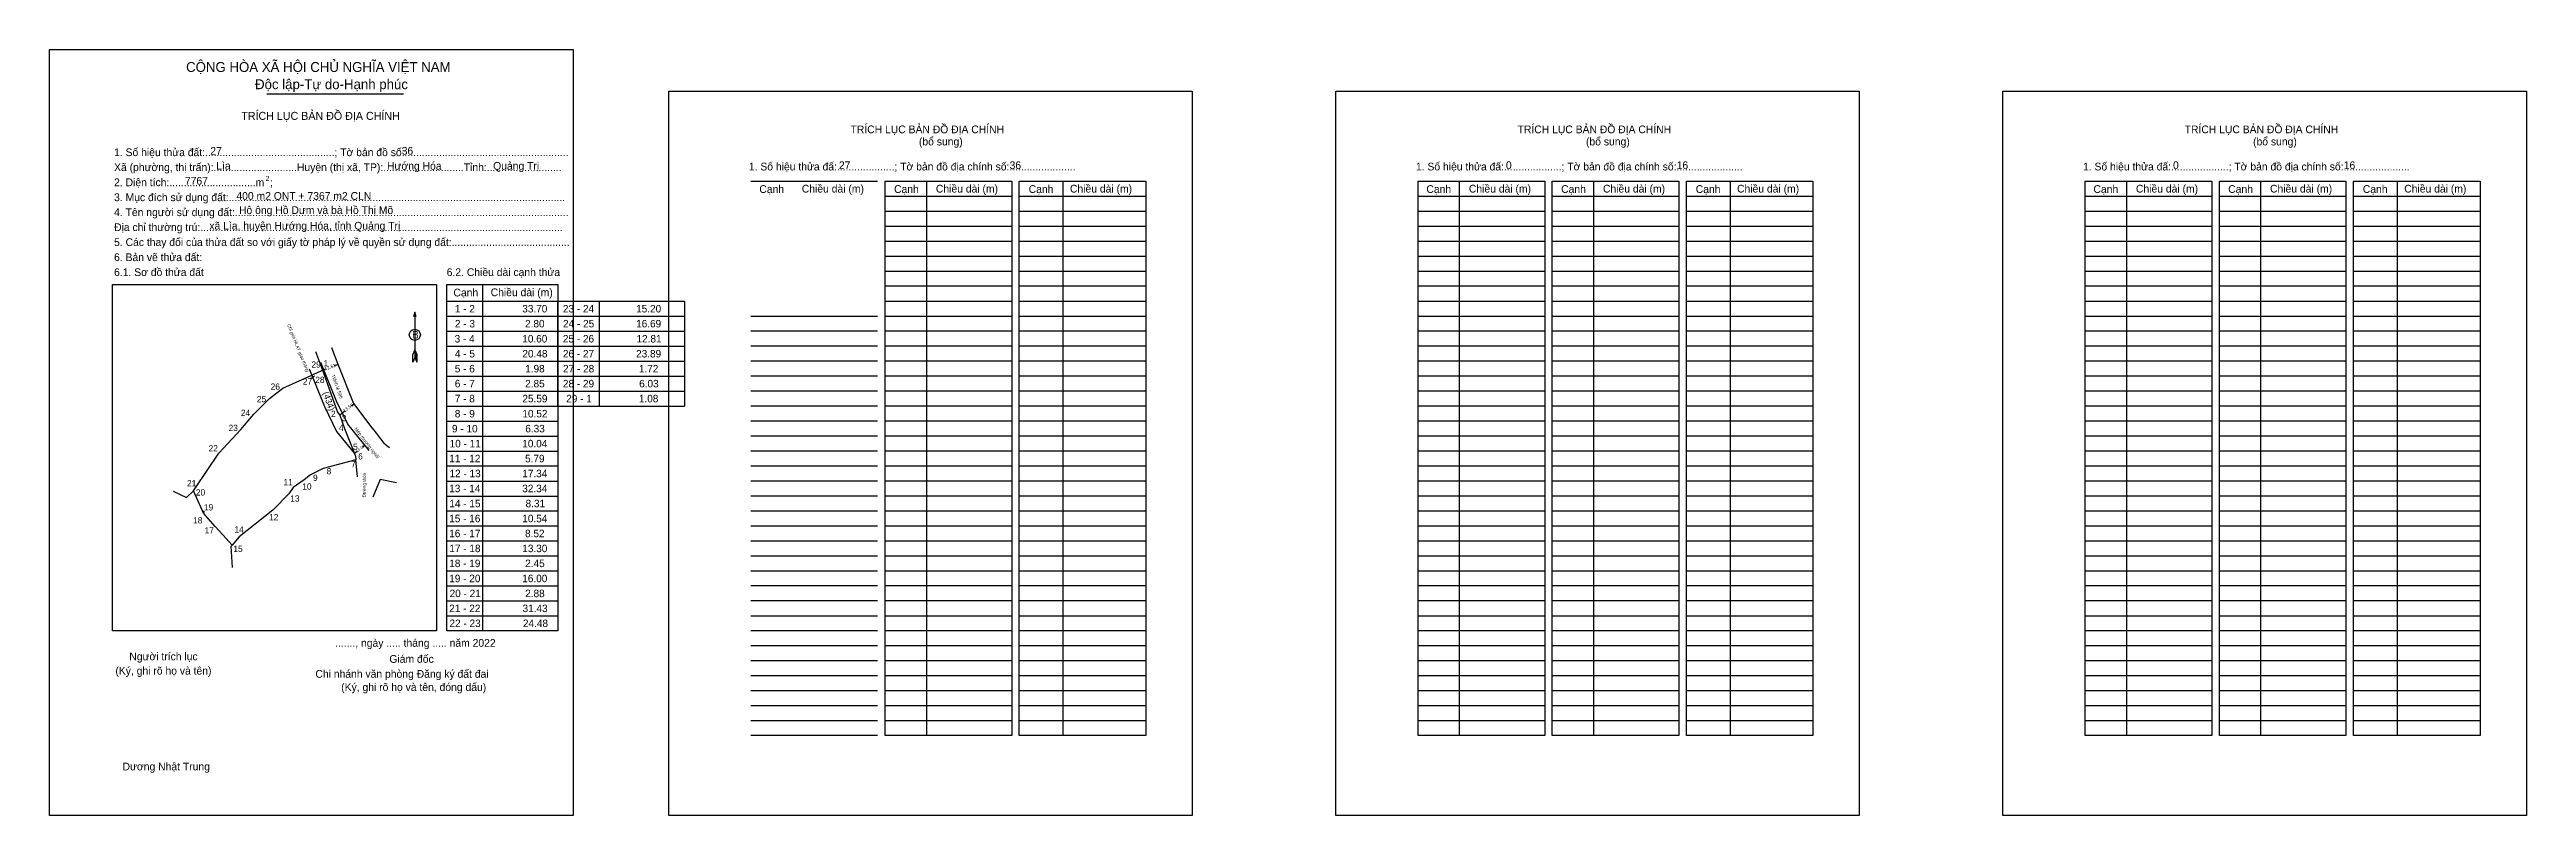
# Model space of a CAD drawing. Extents: x 548373 to 550244, y 1822590 to 1823169.
import ezdxf

# ---------------------------------------------------------------- set-up
doc = ezdxf.new("R2010")
doc.units = 0
for name, color, linetype in [('Level 1', 7, 'Continuous'), ('Level 13', 7, 'Continuous'), ('Level 2', 7, 'Continuous'), ('Level 5', 7, 'Continuous'), ('Level 6', 7, 'Continuous')]:
    doc.layers.add(name, color=color, linetype=linetype)

msp = doc.modelspace()

# ---------------------------------------------------------------- linework, layer by layer
at = {"layer": 'Level 1'}
for p, q in [((548372.8, 1823168.6), (548372.8, 1823168.6)), ((548840.7, 1823137.1), (548840.7, 1823137.1)), ((548902.8, 1823069.2), (548998.5, 1823069.2)), ((549004.2, 1823057.9), (549099.8, 1823057.9)), ((549035.3, 1823069.2), (549035.3, 1822650.4)), ((549105.5, 1823057.9), (549201.1, 1823057.9)), ((549138.5, 1823069.2), (549138.5, 1822650.4)), ((549406.8, 1823057.9), (549502.5, 1823057.9)), ((549437.9, 1823069.2), (549437.9, 1822650.4)), ((549508.2, 1823057.9), (549603.8, 1823057.9)), ((549539.3, 1823069.2), (549539.3, 1822650.4)), ((549609.5, 1823057.9), (549705.1, 1823057.9)), ((549642.5, 1823069.2), (549642.5, 1822650.4)), ((549910.8, 1823057.9), (550006.5, 1823057.9)), ((549942, 1823069.2), (549942, 1822650.4)), ((550012.2, 1823057.9), (550107.8, 1823057.9)), ((550043.3, 1823069.2), (550043.3, 1822650.4)), ((550113.5, 1823057.9), (550209.2, 1823057.9)), ((550146.5, 1823069.2), (550146.5, 1822650.4)), ((549004.2, 1823046.6), (549099.8, 1823046.6)), ((549105.5, 1823046.6), (549201.1, 1823046.6)), ((549406.8, 1823046.6), (549502.5, 1823046.6)), ((549508.2, 1823046.6), (549603.8, 1823046.6)), ((549609.5, 1823046.6), (549705.1, 1823046.6)), ((549910.8, 1823046.6), (550006.5, 1823046.6)), ((550012.2, 1823046.6), (550107.8, 1823046.6)), ((550113.5, 1823046.6), (550209.2, 1823046.6)), ((549004.2, 1823035.2), (549099.8, 1823035.2)), ((549004.2, 1823023.9), (549099.8, 1823023.9)), ((549105.5, 1823035.2), (549201.1, 1823035.2)), ((549105.5, 1823023.9), (549201.1, 1823023.9)), ((549406.8, 1823035.2), (549502.5, 1823035.2)), ((549406.8, 1823023.9), (549502.5, 1823023.9)), ((549508.2, 1823035.2), (549603.8, 1823035.2)), ((549508.2, 1823023.9), (549603.8, 1823023.9)), ((549609.5, 1823035.2), (549705.1, 1823035.2)), ((549609.5, 1823023.9), (549705.1, 1823023.9)), ((549910.8, 1823035.2), (550006.5, 1823035.2)), ((549910.8, 1823023.9), (550006.5, 1823023.9)), ((550012.2, 1823035.2), (550107.8, 1823035.2)), ((550012.2, 1823023.9), (550107.8, 1823023.9)), ((550113.5, 1823035.2), (550209.2, 1823035.2)), ((550113.5, 1823023.9), (550209.2, 1823023.9)), ((549004.2, 1823012.6), (549099.8, 1823012.6)), ((549004.2, 1823001.3), (549099.8, 1823001.3)), ((549105.5, 1823012.6), (549201.1, 1823012.6)), ((549105.5, 1823001.3), (549201.1, 1823001.3)), ((549406.8, 1823012.6), (549502.5, 1823012.6)), ((549406.8, 1823001.3), (549502.5, 1823001.3)), ((549508.2, 1823012.6), (549603.8, 1823012.6)), ((549508.2, 1823001.3), (549603.8, 1823001.3)), ((549609.5, 1823012.6), (549705.1, 1823012.6)), ((549609.5, 1823001.3), (549705.1, 1823001.3)), ((549910.8, 1823012.6), (550006.5, 1823012.6)), ((549910.8, 1823001.3), (550006.5, 1823001.3)), ((550012.2, 1823012.6), (550107.8, 1823012.6)), ((550012.2, 1823001.3), (550107.8, 1823001.3)), ((550113.5, 1823012.6), (550209.2, 1823012.6)), ((550113.5, 1823001.3), (550209.2, 1823001.3)), ((548420.5, 1822991.1), (548420.5, 1822991.1)), ((549004.2, 1822990), (549099.8, 1822990)), ((549105.5, 1822990), (549201.1, 1822990)), ((549406.8, 1822990), (549502.5, 1822990)), ((549508.2, 1822990), (549603.8, 1822990)), ((549609.5, 1822990), (549705.1, 1822990)), ((549910.8, 1822990), (550006.5, 1822990)), ((550012.2, 1822990), (550107.8, 1822990)), ((550113.5, 1822990), (550209.2, 1822990)), ((548648.8, 1822970.3), (548648.8, 1822936)), ((548902.8, 1822967.3), (548998.5, 1822967.3)), ((549004.2, 1822978.6), (549099.8, 1822978.6)), ((549004.2, 1822967.3), (549099.8, 1822967.3)), ((549105.5, 1822978.6), (549201.1, 1822978.6)), ((549105.5, 1822967.3), (549201.1, 1822967.3)), ((549406.8, 1822978.6), (549502.5, 1822978.6)), ((549406.8, 1822967.3), (549502.5, 1822967.3)), ((549508.2, 1822978.6), (549603.8, 1822978.6)), ((549508.2, 1822967.3), (549603.8, 1822967.3)), ((549609.5, 1822978.6), (549705.1, 1822978.6)), ((549609.5, 1822967.3), (549705.1, 1822967.3)), ((549910.8, 1822978.6), (550006.5, 1822978.6)), ((549910.8, 1822967.3), (550006.5, 1822967.3)), ((550012.2, 1822978.6), (550107.8, 1822978.6)), ((550012.2, 1822967.3), (550107.8, 1822967.3)), ((550113.5, 1822978.6), (550209.2, 1822978.6)), ((550113.5, 1822967.3), (550209.2, 1822967.3)), ((548902.8, 1822956), (548998.5, 1822956)), ((548902.8, 1822944.7), (548998.5, 1822944.7)), ((549004.2, 1822956), (549099.8, 1822956)), ((549004.2, 1822944.7), (549099.8, 1822944.7)), ((549105.5, 1822956), (549201.1, 1822956)), ((549105.5, 1822944.7), (549201.1, 1822944.7)), ((549406.8, 1822956), (549502.5, 1822956)), ((549406.8, 1822944.7), (549502.5, 1822944.7)), ((549508.2, 1822956), (549603.8, 1822956)), ((549508.2, 1822944.7), (549603.8, 1822944.7)), ((549609.5, 1822956), (549705.1, 1822956)), ((549609.5, 1822944.7), (549705.1, 1822944.7)), ((549910.8, 1822956), (550006.5, 1822956)), ((549910.8, 1822944.7), (550006.5, 1822944.7)), ((550012.2, 1822956), (550107.8, 1822956)), ((550012.2, 1822944.7), (550107.8, 1822944.7)), ((550113.5, 1822956), (550209.2, 1822956)), ((550113.5, 1822944.7), (550209.2, 1822944.7)), ((548647.3, 1822932.5), (548647.4, 1822938.2)), ((548648.8, 1822936), (548647.3, 1822932.5)), ((548648.8, 1822941.7), (548647.4, 1822938.2)), ((548648.8, 1822941.7), (548650.3, 1822938.2)), ((548648.8, 1822941.2), (548650.3, 1822937.7)), ((548648.8, 1822940.7), (548650.3, 1822937.2)), ((548648.8, 1822940.2), (548650.3, 1822936.7)), ((548648.8, 1822939.7), (548650.3, 1822936.2)), ((548648.8, 1822939.2), (548650.3, 1822935.7)), ((548648.8, 1822938.7), (548650.3, 1822935.1)), ((548648.8, 1822938.2), (548650.3, 1822934.6)), ((548648.8, 1822937.7), (548650.3, 1822934.1)), ((548648.8, 1822937.2), (548650.3, 1822933.6)), ((548648.8, 1822936.7), (548650.4, 1822933.1)), ((548648.8, 1822936), (548650.4, 1822932.5)), ((548650.4, 1822932.5), (548650.3, 1822938.2)), ((548902.8, 1822933.4), (548998.5, 1822933.4)), ((549004.2, 1822933.4), (549099.8, 1822933.4)), ((549105.5, 1822933.4), (549201.1, 1822933.4)), ((549406.8, 1822933.4), (549502.5, 1822933.4)), ((549508.2, 1822933.4), (549603.8, 1822933.4)), ((549609.5, 1822933.4), (549705.1, 1822933.4)), ((549910.8, 1822933.4), (550006.5, 1822933.4)), ((550012.2, 1822933.4), (550107.8, 1822933.4)), ((550113.5, 1822933.4), (550209.2, 1822933.4)), ((548902.8, 1822922.1), (548998.5, 1822922.1)), ((548902.8, 1822910.7), (548998.5, 1822910.7)), ((549004.2, 1822922.1), (549099.8, 1822922.1)), ((549004.2, 1822910.7), (549099.8, 1822910.7)), ((549105.5, 1822922.1), (549201.1, 1822922.1)), ((549105.5, 1822910.7), (549201.1, 1822910.7)), ((549406.8, 1822922.1), (549502.5, 1822922.1)), ((549406.8, 1822910.7), (549502.5, 1822910.7)), ((549508.2, 1822922.1), (549603.8, 1822922.1)), ((549508.2, 1822910.7), (549603.8, 1822910.7)), ((549609.5, 1822922.1), (549705.1, 1822922.1)), ((549609.5, 1822910.7), (549705.1, 1822910.7)), ((549910.8, 1822922.1), (550006.5, 1822922.1)), ((549910.8, 1822910.7), (550006.5, 1822910.7)), ((550012.2, 1822922.1), (550107.8, 1822922.1)), ((550012.2, 1822910.7), (550107.8, 1822910.7)), ((550113.5, 1822922.1), (550209.2, 1822922.1)), ((550113.5, 1822910.7), (550209.2, 1822910.7)), ((548902.8, 1822899.4), (548998.5, 1822899.4)), ((549004.2, 1822899.4), (549099.8, 1822899.4)), ((549105.5, 1822899.4), (549201.1, 1822899.4)), ((549406.8, 1822899.4), (549502.5, 1822899.4)), ((549508.2, 1822899.4), (549603.8, 1822899.4)), ((549609.5, 1822899.4), (549705.1, 1822899.4)), ((549910.8, 1822899.4), (550006.5, 1822899.4)), ((550012.2, 1822899.4), (550107.8, 1822899.4)), ((550113.5, 1822899.4), (550209.2, 1822899.4)), ((548902.8, 1822888.1), (548998.5, 1822888.1)), ((548902.8, 1822876.8), (548998.5, 1822876.8)), ((549004.2, 1822888.1), (549099.8, 1822888.1)), ((549004.2, 1822876.8), (549099.8, 1822876.8)), ((549105.5, 1822888.1), (549201.1, 1822888.1)), ((549105.5, 1822876.8), (549201.1, 1822876.8)), ((549406.8, 1822888.1), (549502.5, 1822888.1)), ((549406.8, 1822876.8), (549502.5, 1822876.8)), ((549508.2, 1822888.1), (549603.8, 1822888.1)), ((549508.2, 1822876.8), (549603.8, 1822876.8)), ((549609.5, 1822888.1), (549705.1, 1822888.1)), ((549609.5, 1822876.8), (549705.1, 1822876.8)), ((549910.8, 1822888.1), (550006.5, 1822888.1)), ((549910.8, 1822876.8), (550006.5, 1822876.8)), ((550012.2, 1822888.1), (550107.8, 1822888.1)), ((550012.2, 1822876.8), (550107.8, 1822876.8)), ((550113.5, 1822888.1), (550209.2, 1822888.1)), ((550113.5, 1822876.8), (550209.2, 1822876.8)), ((548902.8, 1822865.5), (548998.5, 1822865.5)), ((548902.8, 1822854.1), (548998.5, 1822854.1)), ((549004.2, 1822865.5), (549099.8, 1822865.5)), ((549004.2, 1822854.1), (549099.8, 1822854.1)), ((549105.5, 1822865.5), (549201.1, 1822865.5)), ((549105.5, 1822854.1), (549201.1, 1822854.1)), ((549406.8, 1822865.5), (549502.5, 1822865.5)), ((549406.8, 1822854.1), (549502.5, 1822854.1)), ((549508.2, 1822865.5), (549603.8, 1822865.5)), ((549508.2, 1822854.1), (549603.8, 1822854.1)), ((549609.5, 1822865.5), (549705.1, 1822865.5)), ((549609.5, 1822854.1), (549705.1, 1822854.1)), ((549910.8, 1822865.5), (550006.5, 1822865.5)), ((549910.8, 1822854.1), (550006.5, 1822854.1)), ((550012.2, 1822865.5), (550107.8, 1822865.5)), ((550012.2, 1822854.1), (550107.8, 1822854.1)), ((550113.5, 1822865.5), (550209.2, 1822865.5)), ((550113.5, 1822854.1), (550209.2, 1822854.1)), ((548902.8, 1822842.8), (548998.5, 1822842.8)), ((549004.2, 1822842.8), (549099.8, 1822842.8)), ((549105.5, 1822842.8), (549201.1, 1822842.8)), ((549406.8, 1822842.8), (549502.5, 1822842.8)), ((549508.2, 1822842.8), (549603.8, 1822842.8)), ((549609.5, 1822842.8), (549705.1, 1822842.8)), ((549910.8, 1822842.8), (550006.5, 1822842.8)), ((550012.2, 1822842.8), (550107.8, 1822842.8)), ((550113.5, 1822842.8), (550209.2, 1822842.8)), ((548902.8, 1822831.5), (548998.5, 1822831.5)), ((548902.8, 1822820.2), (548998.5, 1822820.2)), ((549004.2, 1822831.5), (549099.8, 1822831.5)), ((549004.2, 1822820.2), (549099.8, 1822820.2)), ((549105.5, 1822831.5), (549201.1, 1822831.5)), ((549105.5, 1822820.2), (549201.1, 1822820.2)), ((549406.8, 1822831.5), (549502.5, 1822831.5)), ((549406.8, 1822820.2), (549502.5, 1822820.2)), ((549508.2, 1822831.5), (549603.8, 1822831.5)), ((549508.2, 1822820.2), (549603.8, 1822820.2)), ((549609.5, 1822831.5), (549705.1, 1822831.5)), ((549609.5, 1822820.2), (549705.1, 1822820.2)), ((549910.8, 1822831.5), (550006.5, 1822831.5)), ((549910.8, 1822820.2), (550006.5, 1822820.2)), ((550012.2, 1822831.5), (550107.8, 1822831.5)), ((550012.2, 1822820.2), (550107.8, 1822820.2)), ((550113.5, 1822831.5), (550209.2, 1822831.5)), ((550113.5, 1822820.2), (550209.2, 1822820.2)), ((548902.8, 1822808.9), (548998.5, 1822808.9)), ((548902.8, 1822797.5), (548998.5, 1822797.5)), ((549004.2, 1822808.9), (549099.8, 1822808.9)), ((549004.2, 1822797.5), (549099.8, 1822797.5)), ((549105.5, 1822808.9), (549201.1, 1822808.9)), ((549105.5, 1822797.5), (549201.1, 1822797.5)), ((549406.8, 1822808.9), (549502.5, 1822808.9)), ((549406.8, 1822797.5), (549502.5, 1822797.5)), ((549508.2, 1822808.9), (549603.8, 1822808.9)), ((549508.2, 1822797.5), (549603.8, 1822797.5)), ((549609.5, 1822808.9), (549705.1, 1822808.9)), ((549609.5, 1822797.5), (549705.1, 1822797.5)), ((549910.8, 1822808.9), (550006.5, 1822808.9)), ((549910.8, 1822797.5), (550006.5, 1822797.5)), ((550012.2, 1822808.9), (550107.8, 1822808.9)), ((550012.2, 1822797.5), (550107.8, 1822797.5)), ((550113.5, 1822808.9), (550209.2, 1822808.9)), ((550113.5, 1822797.5), (550209.2, 1822797.5)), ((548902.8, 1822786.2), (548998.5, 1822786.2)), ((549004.2, 1822786.2), (549099.8, 1822786.2)), ((549105.5, 1822786.2), (549201.1, 1822786.2)), ((549406.8, 1822786.2), (549502.5, 1822786.2)), ((549508.2, 1822786.2), (549603.8, 1822786.2)), ((549609.5, 1822786.2), (549705.1, 1822786.2)), ((549910.8, 1822786.2), (550006.5, 1822786.2)), ((550012.2, 1822786.2), (550107.8, 1822786.2)), ((550113.5, 1822786.2), (550209.2, 1822786.2)), ((548902.8, 1822774.9), (548998.5, 1822774.9)), ((548902.8, 1822763.6), (548998.5, 1822763.6)), ((549004.2, 1822774.9), (549099.8, 1822774.9)), ((549004.2, 1822763.6), (549099.8, 1822763.6)), ((549105.5, 1822774.9), (549201.1, 1822774.9)), ((549105.5, 1822763.6), (549201.1, 1822763.6)), ((549406.8, 1822774.9), (549502.5, 1822774.9)), ((549406.8, 1822763.6), (549502.5, 1822763.6)), ((549508.2, 1822774.9), (549603.8, 1822774.9)), ((549508.2, 1822763.6), (549603.8, 1822763.6)), ((549609.5, 1822774.9), (549705.1, 1822774.9)), ((549609.5, 1822763.6), (549705.1, 1822763.6)), ((549910.8, 1822774.9), (550006.5, 1822774.9)), ((549910.8, 1822763.6), (550006.5, 1822763.6)), ((550012.2, 1822774.9), (550107.8, 1822774.9)), ((550012.2, 1822763.6), (550107.8, 1822763.6)), ((550113.5, 1822774.9), (550209.2, 1822774.9)), ((550113.5, 1822763.6), (550209.2, 1822763.6)), ((548902.8, 1822752.3), (548998.5, 1822752.3)), ((548902.8, 1822740.9), (548998.5, 1822740.9)), ((549004.2, 1822752.3), (549099.8, 1822752.3)), ((549004.2, 1822740.9), (549099.8, 1822740.9)), ((549105.5, 1822752.3), (549201.1, 1822752.3)), ((549105.5, 1822740.9), (549201.1, 1822740.9)), ((549406.8, 1822752.3), (549502.5, 1822752.3)), ((549406.8, 1822740.9), (549502.5, 1822740.9)), ((549508.2, 1822752.3), (549603.8, 1822752.3)), ((549508.2, 1822740.9), (549603.8, 1822740.9)), ((549609.5, 1822752.3), (549705.1, 1822752.3)), ((549609.5, 1822740.9), (549705.1, 1822740.9)), ((549910.8, 1822752.3), (550006.5, 1822752.3)), ((549910.8, 1822740.9), (550006.5, 1822740.9)), ((550012.2, 1822752.3), (550107.8, 1822752.3)), ((550012.2, 1822740.9), (550107.8, 1822740.9)), ((550113.5, 1822752.3), (550209.2, 1822752.3)), ((550113.5, 1822740.9), (550209.2, 1822740.9)), ((548665.3, 1822729.4), (548665.3, 1822729.4)), ((548902.8, 1822729.6), (548998.5, 1822729.6)), ((549004.2, 1822729.6), (549099.8, 1822729.6)), ((549105.5, 1822729.6), (549201.1, 1822729.6)), ((549406.8, 1822729.6), (549502.5, 1822729.6)), ((549508.2, 1822729.6), (549603.8, 1822729.6)), ((549609.5, 1822729.6), (549705.1, 1822729.6)), ((549910.8, 1822729.6), (550006.5, 1822729.6)), ((550012.2, 1822729.6), (550107.8, 1822729.6)), ((550113.5, 1822729.6), (550209.2, 1822729.6)), ((548902.8, 1822718.3), (548998.5, 1822718.3)), ((548902.8, 1822707), (548998.5, 1822707)), ((549004.2, 1822718.3), (549099.8, 1822718.3)), ((549004.2, 1822707), (549099.8, 1822707)), ((549105.5, 1822718.3), (549201.1, 1822718.3)), ((549105.5, 1822707), (549201.1, 1822707)), ((549406.8, 1822718.3), (549502.5, 1822718.3)), ((549406.8, 1822707), (549502.5, 1822707)), ((549508.2, 1822718.3), (549603.8, 1822718.3)), ((549508.2, 1822707), (549603.8, 1822707)), ((549609.5, 1822718.3), (549705.1, 1822718.3)), ((549609.5, 1822707), (549705.1, 1822707)), ((549910.8, 1822718.3), (550006.5, 1822718.3)), ((549910.8, 1822707), (550006.5, 1822707)), ((550012.2, 1822718.3), (550107.8, 1822718.3)), ((550012.2, 1822707), (550107.8, 1822707)), ((550113.5, 1822718.3), (550209.2, 1822718.3)), ((550113.5, 1822707), (550209.2, 1822707)), ((548902.8, 1822695.7), (548998.5, 1822695.7)), ((548902.8, 1822684.3), (548998.5, 1822684.3)), ((549004.2, 1822695.7), (549099.8, 1822695.7)), ((549004.2, 1822684.3), (549099.8, 1822684.3)), ((549105.5, 1822695.7), (549201.1, 1822695.7)), ((549105.5, 1822684.3), (549201.1, 1822684.3)), ((549406.8, 1822695.7), (549502.5, 1822695.7)), ((549406.8, 1822684.3), (549502.5, 1822684.3)), ((549508.2, 1822695.7), (549603.8, 1822695.7)), ((549508.2, 1822684.3), (549603.8, 1822684.3)), ((549609.5, 1822695.7), (549705.1, 1822695.7)), ((549609.5, 1822684.3), (549705.1, 1822684.3)), ((549910.8, 1822695.7), (550006.5, 1822695.7)), ((549910.8, 1822684.3), (550006.5, 1822684.3)), ((550012.2, 1822695.7), (550107.8, 1822695.7)), ((550012.2, 1822684.3), (550107.8, 1822684.3)), ((550113.5, 1822695.7), (550209.2, 1822695.7)), ((550113.5, 1822684.3), (550209.2, 1822684.3)), ((548902.8, 1822673), (548998.5, 1822673)), ((549004.2, 1822673), (549099.8, 1822673)), ((549105.5, 1822673), (549201.1, 1822673)), ((549406.8, 1822673), (549502.5, 1822673)), ((549508.2, 1822673), (549603.8, 1822673)), ((549609.5, 1822673), (549705.1, 1822673)), ((549910.8, 1822673), (550006.5, 1822673)), ((550012.2, 1822673), (550107.8, 1822673)), ((550113.5, 1822673), (550209.2, 1822673)), ((548902.8, 1822661.7), (548998.5, 1822661.7)), ((548998.5, 1822650.4), (548902.8, 1822650.4)), ((549004.2, 1822661.7), (549099.8, 1822661.7)), ((549105.5, 1822661.7), (549201.1, 1822661.7)), ((549406.8, 1822661.7), (549502.5, 1822661.7)), ((549508.2, 1822661.7), (549603.8, 1822661.7)), ((549609.5, 1822661.7), (549705.1, 1822661.7)), ((549910.8, 1822661.7), (550006.5, 1822661.7)), ((550012.2, 1822661.7), (550107.8, 1822661.7)), ((550113.5, 1822661.7), (550209.2, 1822661.7)), ((548768.4, 1822590), (548768.4, 1822590)), ((549236.2, 1822590), (549236.2, 1822590))]:
    msp.add_line(p, q, dxfattribs=at)
for points in [[(549004.2, 1823069.2), (549099.8, 1823069.2), (549099.8, 1822650.4), (549004.2, 1822650.4)], [(549105.5, 1823069.2), (549201.1, 1823069.2), (549201.1, 1822650.4), (549105.5, 1822650.4)], [(549406.8, 1823069.2), (549502.5, 1823069.2), (549502.5, 1822650.4), (549406.8, 1822650.4)], [(549508.2, 1823069.2), (549603.8, 1823069.2), (549603.8, 1822650.4), (549508.2, 1822650.4)], [(549609.5, 1823069.2), (549705.1, 1823069.2), (549705.1, 1822650.4), (549609.5, 1822650.4)], [(549910.8, 1823069.2), (550006.5, 1823069.2), (550006.5, 1822650.4), (549910.8, 1822650.4)], [(550012.2, 1823069.2), (550107.8, 1823069.2), (550107.8, 1822650.4), (550012.2, 1822650.4)], [(550113.5, 1823069.2), (550209.2, 1823069.2), (550209.2, 1822650.4), (550113.5, 1822650.4)], [(548420.5, 1822991.1), (548665.3, 1822991.1), (548665.3, 1822729.4), (548420.5, 1822729.4)]]:
    msp.add_lwpolyline(points, close=True, dxfattribs=at)
msp.add_lwpolyline([(548649.8, 1822966.6), (548648.8, 1822970.3), (548647.9, 1822966.6)], dxfattribs=at)
msp.add_circle((548648.8, 1822953.1), 4.18, dxfattribs=at)
at = {"layer": 'Level 13'}
msp.add_line((548537, 1823135.2), (548640.2, 1823135.2), dxfattribs=at)
at = {"layer": 'Level 2'}
for points in [[(548372.8, 1823168.6), (548768.4, 1823168.6), (548768.4, 1822590), (548372.8, 1822590)], [(548840.7, 1823137.1), (549236.2, 1823137.1), (549236.2, 1822590), (548840.7, 1822590)], [(549344.7, 1823137.1), (549740.2, 1823137.1), (549740.2, 1822590), (549344.7, 1822590)], [(549848.7, 1823137.1), (550244.2, 1823137.1), (550244.2, 1822590), (549848.7, 1822590)]]:
    msp.add_lwpolyline(points, close=True, dxfattribs=at)
at = {"layer": 'Level 5'}
for p, q in [((548700, 1822991.1), (548700, 1822729.4)), ((548672.9, 1822978.5), (548756.8, 1822978.5)), ((548672.9, 1822967.2), (548756.8, 1822967.2)), ((548756.8, 1822978.5), (548852.5, 1822978.5)), ((548756.8, 1822899.2), (548756.8, 1822978.5)), ((548756.8, 1822967.2), (548852.5, 1822967.2)), ((548788, 1822978.5), (548788, 1822899.2)), ((548852.5, 1822978.5), (548852.5, 1822899.2)), ((548672.9, 1822955.8), (548756.8, 1822955.8)), ((548672.9, 1822944.5), (548756.8, 1822944.5)), ((548756.8, 1822955.8), (548852.5, 1822955.8)), ((548756.8, 1822944.5), (548852.5, 1822944.5)), ((548569, 1822927.4), (548580.5, 1822899)), ((548569, 1822927.4), (548580.5, 1822899)), ((548573.8, 1822940.4), (548579, 1822926.3)), ((548589.6, 1822903.1), (548577.8, 1822932.3)), ((548581.4, 1822927.2), (548579, 1822926.3)), ((548585.8, 1822943.4), (548590.7, 1822930.9)), ((548590.8, 1822930.6), (548588, 1822929.6)), ((548672.9, 1822933.2), (548756.8, 1822933.2)), ((548756.8, 1822933.2), (548852.5, 1822933.2)), ((548569.9, 1822919.8), (548571.6, 1822921)), ((548569.9, 1822919.8), (548571.6, 1822921)), ((548571.6, 1822921), (548573, 1822922.1)), ((548672.9, 1822921.9), (548756.8, 1822921.9)), ((548672.9, 1822910.6), (548756.8, 1822910.6)), ((548756.8, 1822921.9), (548852.5, 1822921.9)), ((548756.8, 1822910.6), (548852.5, 1822910.6)), ((548580.5, 1822899), (548589.7, 1822880.1)), ((548598.2, 1822885.5), (548589.6, 1822903.1)), ((548595.9, 1822895.3), (548592.2, 1822892.4)), ((548603, 1822900.7), (548601, 1822899.1)), ((548672.9, 1822899.2), (548756.8, 1822899.2)), ((548756.8, 1822899.2), (548852.5, 1822899.2)), ((548589.7, 1822880.1), (548603.2, 1822863.4)), ((548614.2, 1822865.7), (548598.2, 1822885.5)), ((548611, 1822869.6), (548609.5, 1822868.5)), ((548617.1, 1822882), (548625.3, 1822871.2)), ((548625.3, 1822871.2), (548629.8, 1822867.9)), ((548672.9, 1822887.9), (548756.8, 1822887.9)), ((548672.9, 1822876.6), (548756.8, 1822876.6)), ((548605.3, 1822865), (548603.2, 1822863.4)), ((548605.5, 1822845.8), (548604.3, 1822858.7)), ((548672.9, 1822865.3), (548756.8, 1822865.3)), ((548672.9, 1822854), (548756.8, 1822854)), ((548466.2, 1822834.9), (548476.2, 1822830.2)), ((548476.2, 1822830.2), (548481.5, 1822835.2)), ((548622.7, 1822843.7), (548617.2, 1822830.4)), ((548635, 1822841.3), (548622.7, 1822843.7)), ((548672.9, 1822842.6), (548756.8, 1822842.6)), ((548476.2, 1822830.2), (548476.2, 1822830.2)), ((548488.1, 1822820.6), (548490, 1822819)), ((548672.9, 1822831.3), (548756.8, 1822831.3)), ((548672.9, 1822820), (548756.8, 1822820)), ((548672.9, 1822808.7), (548756.8, 1822808.7)), ((548672.9, 1822797.4), (548756.8, 1822797.4)), ((548510, 1822793.4), (548510.7, 1822794.3)), ((548511.1, 1822777.2), (548510, 1822793.4)), ((548672.9, 1822786), (548756.8, 1822786)), ((548672.9, 1822774.7), (548756.8, 1822774.7)), ((548672.9, 1822763.4), (548756.8, 1822763.4)), ((548672.9, 1822752.1), (548756.8, 1822752.1)), ((548672.9, 1822740.8), (548756.8, 1822740.8))]:
    msp.add_line(p, q, dxfattribs=at)
for points in [[(548672.9, 1822991.1), (548756.8, 1822991.1), (548756.8, 1822729.4), (548672.9, 1822729.4)], [(548481.5, 1822835.2), (548483.1, 1822837.5), (548500.8, 1822863.6), (548517.4, 1822881.5), (548527.2, 1822893.2), (548539, 1822904.9), (548549.2, 1822912.7), (548571, 1822922.6), (548572.5, 1822923.3), (548578, 1822925.9), (548579, 1822926.3), (548590.5, 1822894.7), (548592.2, 1822892.4), (548592.2, 1822892.4), (548595.6, 1822882.4), (548603.2, 1822863.4), (548603.9, 1822861.5), (548604.3, 1822858.7), (548579.6, 1822852), (548570.1, 1822847.4), (548565.1, 1822843.6), (548556.9, 1822837.8), (548553.5, 1822833), (548541.6, 1822820.5), (548516, 1822800.6), (548510.7, 1822794.3), (548503.7, 1822802.1), (548498, 1822808.4), (548489.1, 1822818.3), (548488.1, 1822820.6)]]:
    msp.add_lwpolyline(points, close=True, dxfattribs=at)
msp.add_lwpolyline([(548590.7, 1822930.9), (548602.6, 1822901.3), (548617.2, 1822881.9)], dxfattribs=at)

# ---------------------------------------------------------------- texts
at = {"layer": 'Level 1'}
for s, height, p in [('TRÍCH LỤC BẢN ĐỒ ĐỊA CHÍNH', 6.037, (548517.7, 1823115.5)), ('TRÍCH LỤC BẢN ĐỒ ĐỊA CHÍNH', 5.848, (548978, 1823105.4)), ('TRÍCH LỤC BẢN ĐỒ ĐỊA CHÍNH', 5.848, (549482, 1823105.4)), ('TRÍCH LỤC BẢN ĐỒ ĐỊA CHÍNH', 5.848, (549986, 1823105.4)), ('1. Số hiệu thửa đất:.............................................; Tờ bản đồ số:.........................................................', 5.8484, (548421.6, 1823088.1)), ('(bổ sung)', 5.85, (549029.7, 1823096.2)), ('(bổ sung)', 5.85, (549533.7, 1823096.2)), ('(bổ sung)', 5.85, (550037.7, 1823096.2)), ('Xã (phường, thị trấn):.............................Huyện (thị xã, TP):............................Tỉnh:..........................', 5.8484, (548421.6, 1823076.8)), ('1. Số hiệu thửa đấ:....................; Tờ bản đồ địa chính số:.......................', 5.848, (548901.2, 1823077.3)), ('1. Số hiệu thửa đấ:....................; Tờ bản đồ địa chính số:.......................', 5.848, (549405.2, 1823077.3)), ('1. Số hiệu thửa đấ:....................; Tờ bản đồ địa chính số:.......................', 5.848, (549909.2, 1823077.3)), ('3. Mục đích sử dụng đất:.....................................................................................................................', 5.8484, (548421.6, 1823054.1)), ('2. Diện tích:..............................m  ;', 5.848, (548421.6, 1823065.4)), ('2', 3.77, (548536.1, 1823069.4)), ('Cạnh', 5.85, (548909.1, 1823060.3)), ('Chiều dài (m)', 5.848, (548941.2, 1823060.6)), ('Cạnh', 5.85, (549010.9, 1823060.3)), ('Chiều dài (m)', 5.848, (549042.5, 1823060.6)), ('Cạnh', 5.85, (549112.6, 1823060.3)), ('Chiều dài (m)', 5.848, (549143.8, 1823060.6)), ('Cạnh', 5.85, (549413.1, 1823060.3)), ('Chiều dài (m)', 5.848, (549445.2, 1823060.6)), ('Cạnh', 5.85, (549514.9, 1823060.3)), ('Chiều dài (m)', 5.848, (549546.5, 1823060.6)), ('Cạnh', 5.85, (549616.6, 1823060.3)), ('Chiều dài (m)', 5.848, (549647.8, 1823060.6)), ('Cạnh', 5.85, (549917.1, 1823060.3)), ('Chiều dài (m)', 5.848, (549949.2, 1823060.6)), ('Cạnh', 5.85, (550018.9, 1823060.3)), ('Chiều dài (m)', 5.848, (550050.5, 1823060.6)), ('Cạnh', 5.85, (550120.6, 1823060.3)), ('Chiều dài (m)', 5.848, (550151.9, 1823060.6)), ('Địa chỉ thường trú:..............................................................................................................................', 5.8484, (548421.6, 1823031.5)), ('4. Tên người sử dụng đất:....................................................................................................................', 5.8484, (548421.6, 1823042.8)), ('5. Các thay đổi của thửa đất so với giấy tờ pháp lý về quyền sử dụng đất:.........................................', 5.8484, (548421.6, 1823020.2)), ('6. Bản vẽ thửa đất:', 5.848, (548421.6, 1823008.8)), ('6.1. Sơ đồ thửa đất', 5.848, (548421.6, 1822997.5)), ('6.2. Chiều dài cạnh thửa', 5.848, (548672.9, 1822997.5)), ('B', 5.66, (548646.7, 1822950.4)), ('......., ngày ..... tháng ..... năm 2022', 5.848, (548588.6, 1822717.4)), ('(Ký, ghi rõ họ và tên)', 5.848, (548422.6, 1822696.4)), ('Người trích lục', 5.848, (548433.1, 1822707.2)), ('Giám đốc', 5.85, (548629.6, 1822705.3)), ('Chi nhánh văn phòng Đăng ký đất đai', 5.848, (548573.7, 1822694)), ('(Ký, ghi rõ họ và tên, đóng dấu)', 5.848, (548593.2, 1822684)), ('Dương Nhật Trung', 5.848, (548428, 1822624))]:
    msp.add_text(s, height=height, dxfattribs=at).set_placement(p)
at = {"layer": 'Level 13'}
for s, p in [('CỘNG HÒA XÃ HỘI CHỦ NGHĨA VIỆT NAM', (548476, 1823151.7)), ('Độc lập-Tự do-Hạnh phúc', (548528.1, 1823138.7))]:
    msp.add_text(s, height=7.471, dxfattribs=at).set_placement(p)
at = {"layer": 'Level 5'}
for s, height, p in [('Cạnh', 5.85, (548678, 1822982.1)), ('Chiều dài (m)', 5.848, (548706.1, 1822982.3)), ('2 - 3', 5.66, (548679.1, 1822958.7)), ('1 - 2', 5.66, (548679, 1822970)), ('33.70', 5.66, (548730, 1822970)), ('2.80', 5.66, (548732.1, 1822958.7)), ('23 - 24', 5.66, (548760.7, 1822970)), ('24 - 25', 5.66, (548760.8, 1822958.7)), ('15.20', 5.66, (548816, 1822970)), ('16.69', 5.66, (548816, 1822958.7)), ('3 - 4', 5.66, (548678.9, 1822947.3)), ('10.60', 5.66, (548730, 1822947.3)), ('25 - 26', 5.66, (548760.7, 1822947.3)), ('12.81', 5.66, (548816.3, 1822947.3)), ('29', 4.72, (548570.7, 1822928.3)), ('1', 4.72, (548579.8, 1822929.2)), ('4 - 5', 5.66, (548679.1, 1822936)), ('5 - 6', 5.66, (548679, 1822924.7)), ('20.48', 5.66, (548730.1, 1822936)), ('1.98', 5.66, (548732.2, 1822924.7)), ('26 - 27', 5.66, (548760.7, 1822936)), ('27 - 28', 5.66, (548760.8, 1822924.7)), ('23.89', 5.66, (548816, 1822936)), ('1.72', 5.66, (548818.1, 1822924.7)), ('25', 4.72, (548529.5, 1822902.2)), ('26', 4.72, (548539.9, 1822911.6)), ('27', 4.72, (548564.2, 1822915.4)), ('28', 4.72, (548573.6, 1822916.7)), ('6 - 7', 5.66, (548679, 1822913.4)), ('7 - 8', 5.66, (548679, 1822902.1)), ('25.59', 5.66, (548730.1, 1822902.1)), ('2.85', 5.66, (548732.2, 1822913.4)), ('28 - 29', 5.66, (548760.7, 1822913.4)), ('29 - 1', 5.66, (548763.2, 1822902.1)), ('6.03', 5.66, (548818.3, 1822913.4)), ('1.08', 5.66, (548818.1, 1822902.1)), ('24', 4.72, (548517.4, 1822891.8)), ('2', 4.72, (548585.5, 1822891.1)), ('3', 4.72, (548593.6, 1822887.8)), ('8 - 9', 5.66, (548679, 1822890.7)), ('10.52', 5.66, (548730.1, 1822890.7)), ('22', 4.72, (548493, 1822865)), ('23', 4.72, (548508.1, 1822880.4)), ('4', 4.72, (548591.5, 1822880.5)), ('5', 4.72, (548602.2, 1822866.2)), ('10 - 11', 5.66, (548675.1, 1822868.1)), ('9 - 10', 5.66, (548676.9, 1822879.4)), ('10.04', 5.66, (548730, 1822868.1)), ('6.33', 5.66, (548732.3, 1822879.4)), ('8', 4.72, (548582.2, 1822847.7)), ('7', 4.72, (548600.7, 1822853.1)), ('6', 4.72, (548606, 1822858.9)), ('11 - 12', 5.66, (548674.8, 1822856.8)), ('12 - 13', 5.66, (548675, 1822845.5)), ('17.34', 5.66, (548730, 1822845.5)), ('5.79', 5.66, (548732.1, 1822856.8)), ('21', 4.72, (548476.7, 1822838.6)), ('20', 4.72, (548483.4, 1822831.7)), ('11', 4.72, (548549.6, 1822839.5)), ('10', 4.72, (548563.8, 1822836.2)), ('9', 4.72, (548571.9, 1822842.7)), ('13 - 14', 5.66, (548674.8, 1822834.2)), ('32.34', 5.66, (548730, 1822834.2)), ('18', 4.72, (548481.3, 1822810.6)), ('19', 4.72, (548489.5, 1822820.4)), ('12', 4.72, (548538.7, 1822813)), ('13', 4.72, (548554.7, 1822827.1)), ('15 - 16', 5.66, (548674.8, 1822811.5)), ('14 - 15', 5.66, (548674.9, 1822822.8)), ('10.54', 5.66, (548730, 1822811.5)), ('8.31', 5.66, (548732.5, 1822822.8)), ('17', 4.72, (548490, 1822803)), ('14', 4.72, (548512.5, 1822803.6)), ('16 - 17', 5.66, (548674.8, 1822800.2)), ('17 - 18', 5.66, (548674.9, 1822788.9)), ('13.30', 5.66, (548730, 1822788.9)), ('8.52', 5.66, (548732.1, 1822800.2)), ('15', 4.72, (548511.7, 1822789.1)), ('18 - 19', 5.66, (548674.8, 1822777.6)), ('2.45', 5.66, (548732.2, 1822777.6)), ('19 - 20', 5.66, (548674.8, 1822766.2)), ('20 - 21', 5.66, (548675.1, 1822754.9)), ('16.00', 5.66, (548730, 1822766.2)), ('2.88', 5.66, (548732.2, 1822754.9)), ('21 - 22', 5.66, (548674.8, 1822743.6)), ('31.43', 5.66, (548730.2, 1822743.6)), ('22 - 23', 5.66, (548675, 1822732.3)), ('24.48', 5.66, (548730.5, 1822732.3))]:
    msp.add_text(s, height=height, dxfattribs=at).set_placement(p)
for s, height, rotation, p in [('Chỉ giới HLAT giao thông', 2.5, 291.9718, (548552.3, 1822960.7)), ('12.63', 2.5, 20.0568, (548581.2, 1822926.1)), ('(434)', 4.72, 290.0645, (548579.1, 1822909.1)), ('TØnh lé 586', 2.5, 290.0645, (548585.8, 1822922.5)), ('13.56', 2.5, 37.5377, (548595.8, 1822894.4)), ('Mép mương ngoài', 2.5, 307.6668, (548603, 1822881.9)), ('10.00', 2, 38.8758, (548605.5, 1822864.1)), ('Đường thôn', 2.5, 88.6579, (548611.6, 1822830.2))]:
    msp.add_text(s, height=height, rotation=rotation, dxfattribs=at).set_placement(p)
at = {"layer": 'Level 6'}
for s, height, p in [('27', 5.85, (548494.3, 1823089.1)), ('36', 5.85, (548638.9, 1823089.2)), ('Lìa', 5.85, (548498.8, 1823077.9)), ('Hướng Hóa', 5.85, (548627.8, 1823077.8)), ('Quảng Trị', 5.85, (548708, 1823077.8)), ('27', 5.85, (548969.2, 1823078.3)), ('36', 5.85, (549098.2, 1823078.3)), ('0', 5.85, (549473.2, 1823078.3)), ('16', 5.85, (549602.2, 1823078.3)), ('0', 5.85, (549977.2, 1823078.3)), ('16', 5.85, (550106.2, 1823078.3)), ('7767', 5.85, (548475.1, 1823066.5)), ('400 m2 ONT + 7367 m2 CLN', 5.848, (548514, 1823055.1)), (' xã Lìa, huyện Hướng Hóa, tỉnh Quảng Trị', 5.848, (548491.4, 1823032.6)), ('Hộ ông Hồ Dưm và bà Hồ Thị Mõ', 5.848, (548516, 1823044.4))]:
    msp.add_text(s, height=height, dxfattribs=at).set_placement(p)

doc.saveas('drawing.dxf')
